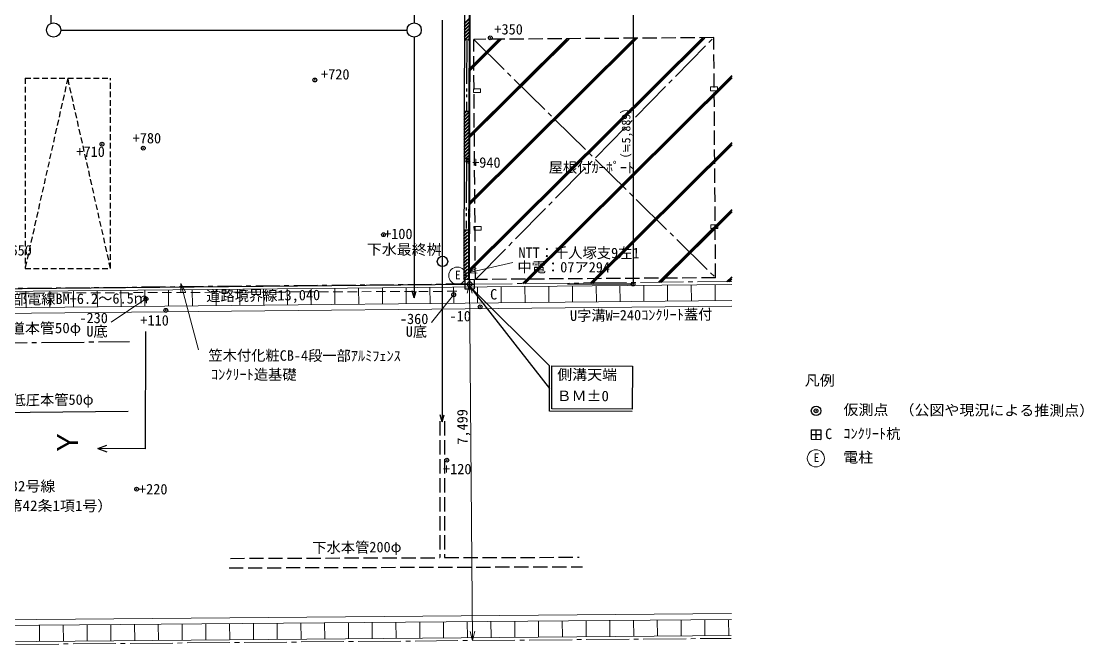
# Model space of a CAD drawing. Units: millimetres at full size, sheet at 1:150, with parts at 1:100. Extents: x -163003 to 39665, y -31756 to 660749.
# Drawn here: x -65217 to -31682, y -31756 to -11984 of the extents above; entities that cross this region are included whole.
import ezdxf
from ezdxf.enums import TextEntityAlignment as Align

# ---------------------------------------------------------------- set-up
doc = ezdxf.new("R2010")
doc.units = ezdxf.units.MM
doc.header["$LTSCALE"] = 150
doc.header["$PDMODE"] = 32
doc.header["$PDSIZE"] = 120
for name, pattern in [('CHAIN1', [8, 5, -1, 1, -1]), ('CHAIN2', [12, 9, -1, 1, -1]), ('DASHED1', [1.8, 1.2, -0.6]), ('DASHED2', [3, 2, -1]), ('DASHED3', [4, 3, -1]), ('DOUBLE_CHAIN2', [12.8, 9, -1, 0.6, -0.6, 0.6, -1])]:
    doc.linetypes.add(name, pattern=pattern)
for name, color, linetype, lineweight in [('1-2_建物', 6, 'Continuous', 25), ('2-0_補助線', 4, 'Continuous', 9), ('2-3', 7, 'DASHED1', 25), ('2-4', 134, 'Continuous', 25), ('2-F_寸法・方位', 7, 'Continuous', 25), ('5-5_サッシ・室内建具', 7, 'Continuous', 25), ('7-7', 7, 'Continuous', 25), ('8-0', 4, 'Continuous', 9), ('8-2', 7, 'Continuous', 25), ('8-6', 4, 'Continuous', 9), ('8-8', 7, 'Continuous', 25), ('8-E', 3, 'Continuous', 40), ('9-0', 7, 'CHAIN2', 9), ('9-8', 4, 'Continuous', 9), ('B-0_補助線', 7, 'CHAIN2', 25)]:
    doc.layers.add(name, color=color, linetype=linetype, lineweight=lineweight)
doc.layers.add('8-A', color=7, linetype='Continuous')
doc.layers.add('8-F', color=7, linetype='Continuous')
doc.styles.add('ＭＳ ゴシック', font='')
doc.styles.get('ＭＳ ゴシック').set_extended_font_data('MS Gothic')

msp = doc.modelspace()

# ---------------------------------------------------------------- linework, layer by layer
at = {"layer": '1-2_建物'}
msp.add_line((-51067.9, -20279.2), (-51017, 1839.2), dxfattribs=at)
msp.add_lwpolyline([(-60383.5, 2057.3), (-70557.9, 2055), (-70626.7, -20471.1), (-51067.9, -20279.2)], dxfattribs=at)
msp.add_circle((-51067.9, -20279.2), 75, dxfattribs=at)
at = {"layer": '2-0_補助線', "color": 6, "linetype": 'CHAIN1', "lineweight": 25}
for q in [(-51019.6, 1852), (-70631.8, -20471.1)]:
    msp.add_line((-51067.9, -20279.2), q, dxfattribs=at)
at = {"layer": '2-3'}
for p, q in [((-65097.3, -13782.8), (-65097.3, -19782.8)), ((-65097.3, -13782.8), (-62397.3, -13782.8)), ((-62397.3, -19782.8), (-62397.3, -13782.8))]:
    msp.add_line(p, q, dxfattribs=at)
msp.add_lwpolyline([(-63747.3, -13782.8), (-65097.3, -19782.8), (-62397.3, -19782.8)], close=True, dxfattribs=at)
at = {"layer": '2-4'}
for p, q in [((-64283.3, -11505.8), (-64283.3, -12053.5)), ((-52815.3, -11611.7), (-52815.3, -12053.8)), ((-51930.1, -11948), (-51930.1, -24625.9)), ((-63962.3, -12260.7), (-53043.8, -12260.7)), ((-52815.3, -12485.7), (-52815.3, -20715.2)), ((-52814.8, -20715.2), (-52875.2, -20489.9)), ((-52814.8, -20715.2), (-52756.5, -20497.4)), ((-51930.1, -24625.9), (-51990.5, -24400.6)), ((-51930.1, -24625.9), (-51871.8, -24408.1))]:
    msp.add_line(p, q, dxfattribs=at)
for centre in [(-64195.5, -12260.7), (-52815.3, -12260.7)]:
    msp.add_circle(centre, 225, dxfattribs=at)
at = {"layer": '2-F_寸法・方位'}
for p, q in [((-45908.3, -11445.5), (-45908.3, -20279.2)), ((-45908.3, -20279.2), (-47979.7, -20279.2))]:
    msp.add_line(p, q, dxfattribs=at)
msp.add_point((-45908.3, -20279.2), dxfattribs=at)
at = {"layer": '5-5_サッシ・室内建具'}
for p, q in [((-61295.7, -25474.5), (-61282.1, -21771.2)), ((-62795.7, -25469), (-62513.5, -25367.4)), ((-61295.7, -25474.5), (-62795.7, -25469)), ((-62795.7, -25469), (-62514.2, -25572.6))]:
    msp.add_line(p, q, dxfattribs=at)
at = {"layer": '7-7', "color": 4, "lineweight": 9}
for p, q in [((-61280.9, -20748.1), (-62376.1, -21480.5)), ((-51567.4, -20612.6), (-52270, -21490.6))]:
    msp.add_line(p, q, dxfattribs=at)
at = {"layer": '7-7'}
for p, q in [((-48546.4, -24287.5), (-48541.1, -22862.8)), ((-48471.1, -24212.8), (-48466.2, -22863.1)), ((-48466.2, -22863.1), (-45926.4, -22872.4)), ((-45926.4, -22872.4), (-45931.3, -24222.1)), ((-45931.6, -24297.1), (-48546.4, -24287.5)), ((-45931.3, -24222.1), (-48471.1, -24212.8))]:
    msp.add_line(p, q, dxfattribs=at)
msp.add_lwpolyline([(-48541.1, -22862.8), (-51067.9, -20340.4), (-48543.8, -23575.1)], dxfattribs=at)
at = {"layer": '7-7', "color": 5}
for p in [(-50413.3, -12507.2), (-55950.9, -13838.2), (-62668.5, -15862.4), (-61364.7, -15988.8), (-51121.9, -16400), (-53785.1, -18721.2), (-61280.9, -20748.1), (-51567.4, -20612.6), (-60655.3, -21106.5), (-50733.8, -20997.8), (-51785.8, -25837.9), (-61574.7, -26751.2)]:
    msp.add_point(p, dxfattribs=at)
at = {"layer": '8-0'}
for q in [(-60179.6, -20558.8), (-59624.8, -22356.1), (-60029.4, -20519.1)]:
    msp.add_line((-60178.5, -20258.8), q, dxfattribs=at)
at = {"layer": '8-2'}
for p, q in [((-51217.3, -20128.7), (-51218.4, -20428.7)), ((-51218.4, -20428.7), (-50918.4, -20429.8)), ((-51217.9, -20278.7), (-50917.9, -20279.8)), ((-51217.3, -20128.7), (-50917.3, -20129.8)), ((-51067.3, -20129.2), (-51068.4, -20429.2)), ((-50917.3, -20129.8), (-50918.4, -20429.8)), ((-40283.1, -24877.9), (-40284.2, -25177.9)), ((-40283.7, -25027.9), (-39983.7, -25029)), ((-40283.1, -24877.9), (-39983.1, -24879)), ((-40133.1, -24878.4), (-40134.2, -25178.4)), ((-39983.1, -24879), (-39984.2, -25179)), ((-40284.2, -25177.9), (-39984.2, -25179))]:
    msp.add_line(p, q, dxfattribs=at)
msp.add_circle((-40130.9, -24278.4), 150, dxfattribs=at)
msp.add_point((-40130.9, -24278.4), dxfattribs=at)
at = {"layer": '8-6', "color": 7, "linetype": 'DASHED3', "lineweight": 25}
for p, q in [((-50882, -20135.1), (-50937, -12557.3)), ((-43301.8, -20080.1), (-50882, -20135.1))]:
    msp.add_line(p, q, dxfattribs=at)
at = {"layer": '8-6', "linetype": 'CHAIN2'}
for p, q in [((-50937, -12557.3), (-43301.8, -20080.1)), ((-50882, -20135.1), (-43356.8, -12502.3))]:
    msp.add_line(p, q, dxfattribs=at)
at = {"layer": '8-6'}
for p, q in [((-42784.3, -20288), (-77940.5, -20632.8)), ((-59819.4, -20455.1), (-59814.4, -20965)), ((-59069.4, -20447.7), (-59064.4, -20957.7)), ((-58319.4, -20440.4), (-58314.4, -20950.3)), ((-57569.5, -20433), (-57564.5, -20943)), ((-56819.5, -20425.6), (-56814.5, -20935.6)), ((-56069.6, -20418.3), (-56064.6, -20928.3)), ((-55319.6, -20410.9), (-55314.6, -20920.9)), ((-54569.6, -20403.6), (-54564.6, -20913.6)), ((-53819.7, -20396.2), (-53814.7, -20906.2)), ((-53069.7, -20388.9), (-53064.7, -20898.8)), ((-52319.7, -20381.5), (-52314.7, -20891.5)), ((-51569.8, -20374.2), (-51564.8, -20884.1)), ((-50819.8, -20366.8), (-50814.8, -20876.8)), ((-50069.8, -20359.4), (-50064.8, -20869.4)), ((-49319.9, -20352.1), (-49314.9, -20862.1)), ((-48569.9, -20344.7), (-48564.9, -20854.7)), ((-47819.9, -20337.4), (-47814.9, -20847.4)), ((-47070, -20330), (-47065, -20840)), ((-46320, -20322.7), (-46315, -20832.6)), ((-45570.1, -20315.3), (-45565.1, -20825.3)), ((-44820.1, -20308), (-44815.1, -20817.9)), ((-44070.1, -20300.6), (-44065.1, -20810.6)), ((-43320.2, -20293.3), (-43315.2, -20803.2)), ((-65069.1, -20506.6), (-65064.1, -21016.5)), ((-64319.2, -20499.2), (-64314.2, -21009.2)), ((-63569.2, -20491.8), (-63564.2, -21001.8)), ((-62819.2, -20484.5), (-62814.2, -20994.5)), ((-62069.3, -20477.1), (-62064.3, -20987.1)), ((-61319.3, -20469.8), (-61314.3, -20979.8)), ((-60569.3, -20462.4), (-60564.3, -20972.4)), ((-42785.1, -20798), (-77935.5, -21142.8)), ((-42785.4, -20978), (-77933.7, -21322.8)), ((-77989.2, -30975.6), (-42803.6, -30678.9)), ((-77987.7, -31155.6), (-42804.3, -30858.9)), ((-64636.6, -31545.9), (-64640.8, -31043)), ((-63886.6, -31539.5), (-63890.9, -31036.7)), ((-63136.7, -31533.2), (-63140.9, -31030.4)), ((-62386.7, -31526.9), (-62390.9, -31024.1)), ((-61636.7, -31520.6), (-61641, -31017.8)), ((-60886.7, -31514.2), (-60891, -31011.4)), ((-60136.8, -31507.9), (-60141, -31005.1)), ((-59386.8, -31501.6), (-59391, -30998.8)), ((-58636.8, -31495.3), (-58641.1, -30992.5)), ((-57886.9, -31489), (-57891.1, -30986.1)), ((-57136.9, -31482.6), (-57141.1, -30979.8)), ((-56386.9, -31476.3), (-56391.1, -30973.5)), ((-55636.9, -31470), (-55641.2, -30967.2)), ((-54887, -31463.7), (-54891.2, -30960.8)), ((-54137, -31457.3), (-54141.2, -30954.5)), ((-53387, -31451), (-53391.2, -30948.2)), ((-52637, -31444.7), (-52641.3, -30941.9)), ((-51887.1, -31438.4), (-51891.3, -30935.6)), ((-51137.1, -31432.1), (-51141.3, -30929.2)), ((-50387.1, -31425.7), (-50391.4, -30922.9)), ((-49637.1, -31419.4), (-49641.4, -30916.6)), ((-48887.2, -31413.1), (-48891.4, -30910.3)), ((-48137.2, -31406.8), (-48141.4, -30903.9)), ((-47387.2, -31400.4), (-47391.5, -30897.6)), ((-46637.3, -31394.1), (-46641.5, -30891.3)), ((-45887.3, -31387.8), (-45891.5, -30885)), ((-45137.3, -31381.5), (-45141.5, -30878.7)), ((-44387.3, -31375.1), (-44391.6, -30872.3)), ((-43637.4, -31368.8), (-43641.6, -30866)), ((-42887.9, -31365.8), (-42892.2, -30863)), ((-77983.4, -31665.5), (-42806, -31369))]:
    msp.add_line(p, q, dxfattribs=at)
at = {"layer": '8-6', "linetype": 'DASHED2'}
msp.add_line((-66169.4, -20568.8), (-51362.2, -20505.4), dxfattribs=at)
at = {"layer": '8-6', "color": 7, "linetype": 'DASHED3', "lineweight": 25}
msp.add_lwpolyline([(-43301.8, -20080.1), (-43356.8, -12502.3), (-50937, -12557.3)], dxfattribs=at)
at = {"layer": '8-6', "color": 2}
for points in [[(-43462.6, -14178.6), (-43463.5, -14058.7), (-43238.5, -14057), (-43237.6, -14177)], [(-50943, -14235.8), (-50943.8, -14115.8), (-50718.8, -14114.1), (-50718, -14234.1)], [(-43452.4, -18525.6), (-43453.3, -18405.6), (-43228.3, -18404), (-43227.4, -18524)], [(-50926.4, -18581), (-50927.2, -18461), (-50702.2, -18459.3), (-50701.4, -18579.3)]]:
    msp.add_lwpolyline(points, close=True, dxfattribs=at)
at = {"layer": '8-8'}
for p, q in [((-51044.4, 1821.7), (-51100.4, -20135)), ((-51194.8, 1674.7), (-51250.4, -20133)), ((-51231.1, -12567.8), (-51081.1, -12568.2)), ((-51236.9, -14817.8), (-51086.9, -14818.2)), ((-51240.7, -16317.8), (-51090.7, -16318.1)), ((-51246.4, -18567.8), (-51096.4, -18568.1)), ((-51100.4, -20135), (-51250.4, -20133)), ((-67753.9, -24346.8), (-61845.3, -24288.9))]:
    msp.add_line(p, q, dxfattribs=at)
at = {"layer": '8-8', "linetype": 'DOUBLE_CHAIN2'}
for p, q in [((-51156.3, -12611.1), (-51161.9, -14818)), ((-51165.8, -16363.8), (-51171.3, -18526.9))]:
    msp.add_line(p, q, dxfattribs=at)
at = {"layer": '8-8', "color": 4, "lineweight": 9}
for q in [(-49698.9, -19600.6), (-50860.9, -19786.3), (-50826.3, -19937.7)]:
    msp.add_line((-51126.1, -19926.5), q, dxfattribs=at)
at = {"layer": '8-8'}
msp.add_circle((-51921.4, -19563.4), 165, dxfattribs=at)
at = {"layer": '8-8', "color": 2, "lineweight": 9}
for centre in [(-51452.1, -20011.6), (-40136.4, -25778.4)]:
    msp.add_circle(centre, 270, dxfattribs=at)
at = {"layer": '8-E'}
for p, q in [((-51230.1, -12162.8), (-51079.7, -12016.1)), ((-51229.8, -12057.8), (-51079.5, -11911.1)), ((-51230.9, -12477.8), (-51080.5, -12331.2)), ((-51230.6, -12372.8), (-51080.3, -12226.2)), ((-51230.4, -12267.8), (-51080, -12121.2)), ((-51215.8, -12567.8), (-51080.8, -12436.2)), ((-51108.6, -12568.1), (-51081.1, -12541.2)), ((-51067, -19878), (-43638.9, -12504.3)), ((-51066.9, -19814.4), (-43703.2, -12504.8)), ((-51062.4, -17759.8), (-45783.7, -12519.9)), ((-51062.2, -17696.3), (-45848.1, -12520.4)), ((-51057.7, -15641.7), (-47928.6, -12535.5)), ((-51057.6, -15578.2), (-47992.9, -12535.9)), ((-51053.1, -13523.6), (-50073.4, -12551.1)), ((-51053, -13460), (-50137.8, -12551.5)), ((-49389.3, -20262.8), (-42774.5, -13696.5)), ((-49324.8, -20262.1), (-42774.6, -13760)), ((-51237.9, -15208.3), (-51087.5, -15061.6)), ((-51237.6, -15103.3), (-51087.2, -14956.6)), ((-51237.3, -14998.2), (-51087, -14851.6)), ((-51237.1, -14893.2), (-51159.9, -14818)), ((-51238.7, -15523.3), (-51088.3, -15376.7)), ((-51238.4, -15418.3), (-51088, -15271.7)), ((-51238.1, -15313.3), (-51087.8, -15166.7)), ((-51239.5, -15838.4), (-51089.1, -15691.7)), ((-51239.2, -15733.4), (-51088.8, -15586.7)), ((-51238.9, -15628.3), (-51088.6, -15481.7)), ((-51240.3, -16153.4), (-51089.9, -16006.8)), ((-51240, -16048.4), (-51089.6, -15901.8)), ((-51239.8, -15943.4), (-51089.4, -15796.8)), ((-47238.9, -20241.7), (-42777.6, -15813.2)), ((-47174.4, -20241), (-42777.7, -15876.7)), ((-51240.6, -16258.5), (-51090.2, -16111.8)), ((-51194.1, -16317.9), (-51090.4, -16216.8)), ((-45088.5, -20220.6), (-42780.8, -17929.8)), ((-45024, -20220), (-42780.9, -17993.3)), ((-42938.1, -20199.5), (-42784, -20046.5)), ((-42873.6, -20198.9), (-42784.1, -20110))]:
    msp.add_line(p, q, dxfattribs=at)
at = {"layer": '8-E', "linetype": 'DASHED1'}
for p, q in [((-51247.2, -18862.7), (-51096.8, -18713.4)), ((-51246.9, -18756.8), (-51096.5, -18607.5)), ((-51246.7, -18650.8), (-51163.2, -18568)), ((-51248, -19180.5), (-51097.6, -19031.3)), ((-51247.7, -19074.6), (-51097.4, -18925.3)), ((-51247.5, -18968.6), (-51097.1, -18819.4)), ((-51248.8, -19498.4), (-51098.4, -19349.1)), ((-51248.5, -19392.4), (-51098.2, -19243.1)), ((-51248.3, -19286.5), (-51097.9, -19137.2)), ((-51249.9, -19922.2), (-51099.5, -19772.9)), ((-51249.6, -19816.2), (-51099.2, -19666.9)), ((-51249.4, -19710.3), (-51099, -19561)), ((-51249.1, -19604.3), (-51098.7, -19455)), ((-51250.2, -20028.1), (-51099.8, -19878.8)), ((-51244.9, -20128.6), (-51100.1, -19984.8)), ((-51138.9, -20129), (-51100.3, -20090.7))]:
    msp.add_line(p, q, dxfattribs=at)
at = {"layer": '9-0', "color": 2}
for p, q in [((-51067.9, -20279.2), (-42784.2, -20198)), ((-77982.6, -31755.5), (-42806.3, -31459))]:
    msp.add_line(p, q, dxfattribs=at)
at = {"layer": '9-8'}
for p, q in [((-51067.9, -20279.2), (-51143.1, -20569.7)), ((-51067.9, -20279.2), (-50973, -31527.8)), ((-51067.9, -20279.2), (-50987.8, -20568.3)), ((-50973, -31527.8), (-51053.1, -31238.7)), ((-50973, -31527.8), (-50897.8, -31237.4))]:
    msp.add_line(p, q, dxfattribs=at)
at = {"layer": 'B-0_補助線'}
msp.add_line((-68180.7, -22155.2), (-61795.5, -22092.6), dxfattribs=at)
at = {"layer": 'B-0_補助線', "linetype": 'DASHED3'}
for p, q in [((-52003.9, -24603.9), (-52010.3, -28912.5)), ((-51853.9, -24604.1), (-51860.3, -28912)), ((-58616, -28933.8), (-52010.3, -28912.5)), ((-51860.3, -28912), (-47604.4, -28898.3)), ((-58659.6, -29234), (-47506.2, -29198))]:
    msp.add_line(p, q, dxfattribs=at)

# ---------------------------------------------------------------- texts
at = {"layer": '2-F_寸法・方位', "style": 'ＭＳ ゴシック'}
msp.add_text('（≒5,889）', height=274.9, rotation=90, dxfattribs=at).set_placement((-45908.3, -16518.6), align=Align.BOTTOM_LEFT)
at = {"layer": '5-5_サッシ・室内建具', "color": 3, "style": 'ＭＳ ゴシック'}
msp.add_text('Ｙ', height=659.8, rotation=89.789, dxfattribs=at).set_placement((-63232.7, -25730.8), align=Align.BOTTOM_LEFT)
at = {"layer": '7-7', "style": 'ＭＳ ゴシック'}
for s, p in [('+350', (-50284.2, -12499.1)), ('+720', (-55754.9, -13919.2)), ('+780', (-61700.8, -15935.2)), ('+710', (-63477, -16361.8)), ('+940', (-50986.9, -16703.9)), ('+100', (-53765.3, -18955.5)), ('+650', (-65780.7, -19474.5)), ('-230', (-63381.2, -21608.5)), ('+110', (-61457.4, -21683.7)), ('-360', (-53266.2, -21637.6)), ('-10', (-51699.2, -21550.9)), ('U底', (-63163.3, -22033.6)), ('U底', (-53081.6, -22039.2)), ('+120', (-51905.1, -26376.3)), ('+220', (-61499.4, -27012.6))]:
    msp.add_text(s, height=329.9, rotation=359.789, dxfattribs=at).set_placement(p, align=Align.BOTTOM_LEFT)
at = {"layer": '7-7', "style": 'ＭＳ ゴシック', "width": 1.05}
for s, p in [('側溝天端', (-48301.7, -23396.8)), ('ＢＭ±0', (-48320.8, -24068.5))]:
    msp.add_text(s, height=329.9, rotation=359.789, dxfattribs=at).set_placement(p, align=Align.BOTTOM_LEFT)
at = {"layer": '8-0', "color": 7, "style": 'ＭＳ ゴシック'}
for s, rotation, p in [('上部電線BM+6.2～6.5ｍ', 0.455, (-65933.4, -21025.5)), ('笠木付化粧CB-4段一部ｱﾙﾐﾌｪﾝｽ', 359.789, (-59311.6, -22788)), ('ｺﾝｸﾘｰﾄ造基礎', 359.789, (-59227.9, -23390.3))]:
    msp.add_text(s, height=329.9, rotation=rotation, dxfattribs=at).set_placement(p, align=Align.BOTTOM_LEFT)
at = {"layer": '8-2', "style": 'ＭＳ ゴシック'}
for p in [(-50420.1, -20864.7), (-39847.5, -25268)]:
    msp.add_text('C', height=329.9, rotation=359.789, dxfattribs=at).set_placement(p, align=Align.BOTTOM_LEFT)
at = {"layer": '8-2', "style": 'ＭＳ ゴシック', "width": 1.05}
for s, p in [('凡例', (-40489, -23581.2)), ('仮測点', (-39266.6, -24506.6)), ('（公図や現況による推測点）', (-37497.3, -24513.1))]:
    msp.add_text(s, height=329.9, rotation=359.789, dxfattribs=at).set_placement(p, align=Align.BOTTOM_LEFT)
at = {"layer": '8-8', "style": 'ＭＳ ゴシック'}
for s, rotation, p in [('屋根付ｶｰﾎﾟｰﾄ', 359.789, (-48569.3, -16857.5)), ('NTT：千人塚支9左1', 359.789, (-49525.8, -19549.1)), ('中電：07ア294', 359.789, (-49557.3, -20001.8)), ('U字溝W=240ｺﾝｸﾘｰﾄ蓋付', 0.562, (-47895.2, -21540.8)), ('ｶﾞｽ低圧本管50φ', 0.562, (-66196.7, -24213.8)), ('下水本管200φ', 0.562, (-56027.7, -28862.6))]:
    msp.add_text(s, height=329.9, rotation=rotation, dxfattribs=at).set_placement(p, align=Align.BOTTOM_LEFT)
for s, height, rotation, width, p in [('下水最終桝', 329.9, 359.789, 1.05, (-54311.6, -19446.5)), ('E', 274.9, 359.789, 0.95, (-51525.8, -20211.8)), ('水道本管50φ', 329.9, 0.562, 1.05, (-66044.2, -21948.2)), ('E', 274.9, 359.789, 0.95, (-40210.2, -25978.7)), ('市道:有玉西32号線', 329.9, 359.789, 1.05, (-68156.3, -26908.2)), ('公道（建築基準法第42条1項1号）', 329.9, 359.789, 1.05, (-69428.9, -27518.3))]:
    msp.add_text(s, height=height, rotation=rotation, dxfattribs=dict(at, width=width)).set_placement(p, align=Align.BOTTOM_LEFT)
at = {"layer": '8-A', "style": 'ＭＳ ゴシック', "width": 1.05}
msp.add_text('電柱', height=329.9, rotation=359.789, dxfattribs=at).set_placement((-39272.1, -26006.6), align=Align.BOTTOM_LEFT)
at = {"layer": '8-F', "style": 'ＭＳ ゴシック'}
msp.add_text('ｺﾝｸﾘｰﾄ杭', height=329.9, rotation=359.789, dxfattribs=at).set_placement((-39269.3, -25256.6), align=Align.BOTTOM_LEFT)
at = {"layer": '9-0', "style": 'ＭＳ ゴシック'}
msp.add_text('道路境界線13,040', height=329.9, rotation=0.562, dxfattribs=at).set_placement((-59377.2, -20918.6), align=Align.BOTTOM_LEFT)
at = {"layer": '9-8', "color": 7, "style": 'ＭＳ ゴシック'}
msp.add_text('7,499', height=329.9, rotation=90.483, dxfattribs=at).set_placement((-51025.2, -25344.8), align=Align.BOTTOM_LEFT)

doc.saveas('drawing.dxf')
